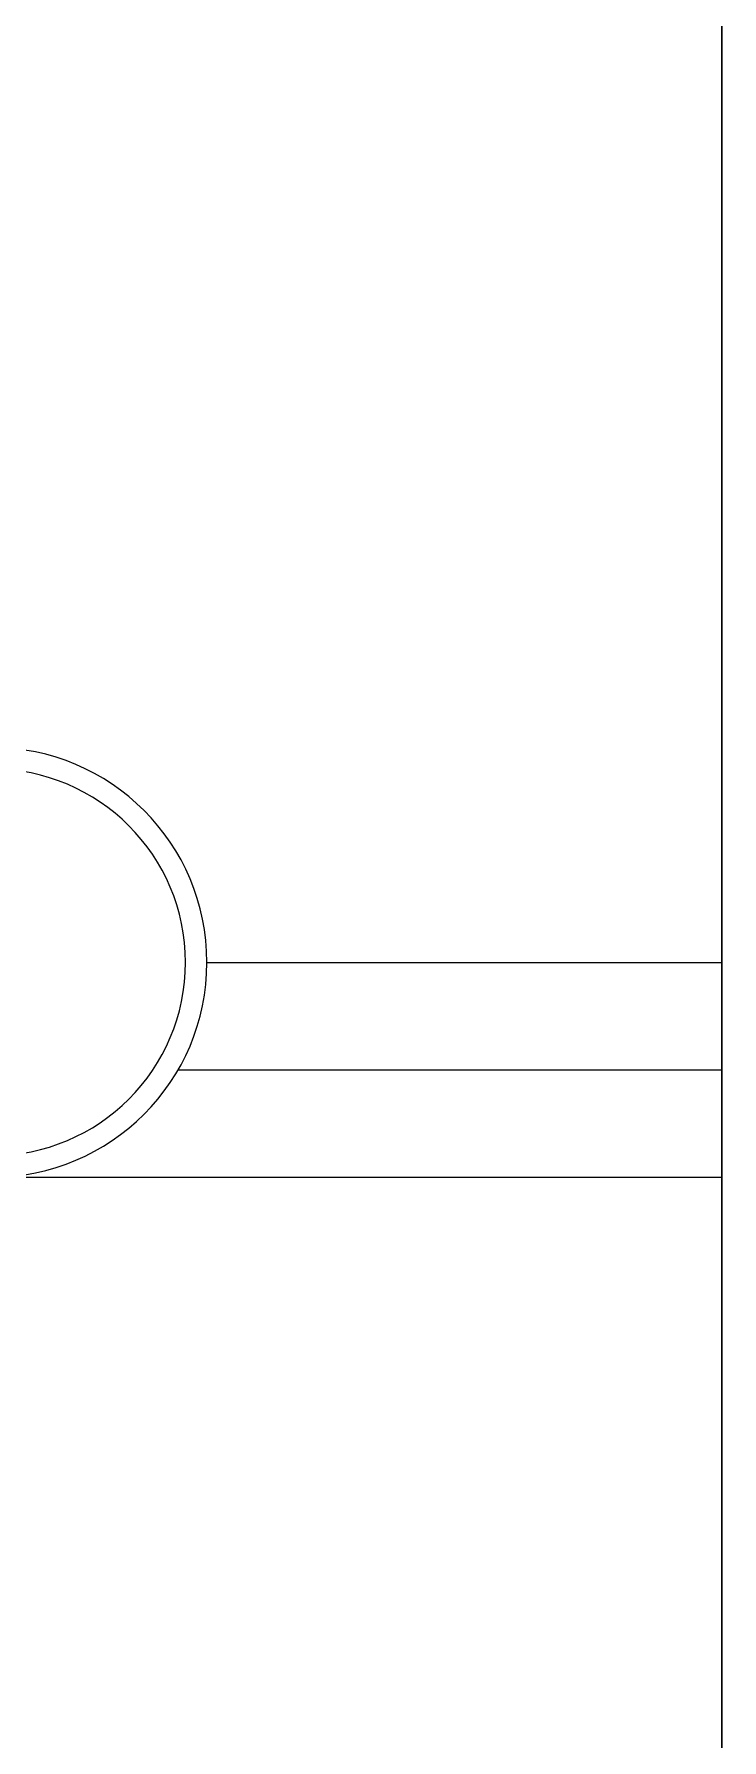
# Model space of a CAD drawing. Header units: metres. Extents: x 599 to 707, y 227 to 318.
# Drawn here: x 677.42 to 680.62, y 274.19 to 282.13 of the extents above; entities that cross this region are included whole.
import ezdxf

# ---------------------------------------------------------------- set-up
doc = ezdxf.new("R2010")
doc.units = ezdxf.units.M
for name, color, linetype, lineweight in [('banqueta', 252, 'Continuous', 9), ('escaleras', 6, 'Continuous', 5), ('limiteterreno', 119, 'Continuous', 30)]:
    doc.layers.add(name, color=color, linetype=linetype, lineweight=lineweight)

msp = doc.modelspace()

# ---------------------------------------------------------------- linework, layer by layer
at = {"layer": 'banqueta'}
for radius in [1, 0.9]:
    msp.add_arc((677.2256, 277.8088), radius, 270, 90, dxfattribs=at)
at = {"layer": 'escaleras'}
for p, q in [((678.2256, 277.8088), (680.6234, 277.8088)), ((678.0916, 277.3088), (680.6234, 277.3088)), ((677.2256, 276.8088), (680.6234, 276.8088))]:
    msp.add_line(p, q, dxfattribs=at)
at = {"layer": 'limiteterreno'}
msp.add_lwpolyline([(647.7091, 317.4107), (678.6234, 317.4107, -0.414214), (680.6234, 315.4107), (680.6234, 226.6107)], format="xyb", dxfattribs=at)

doc.saveas('drawing.dxf')
